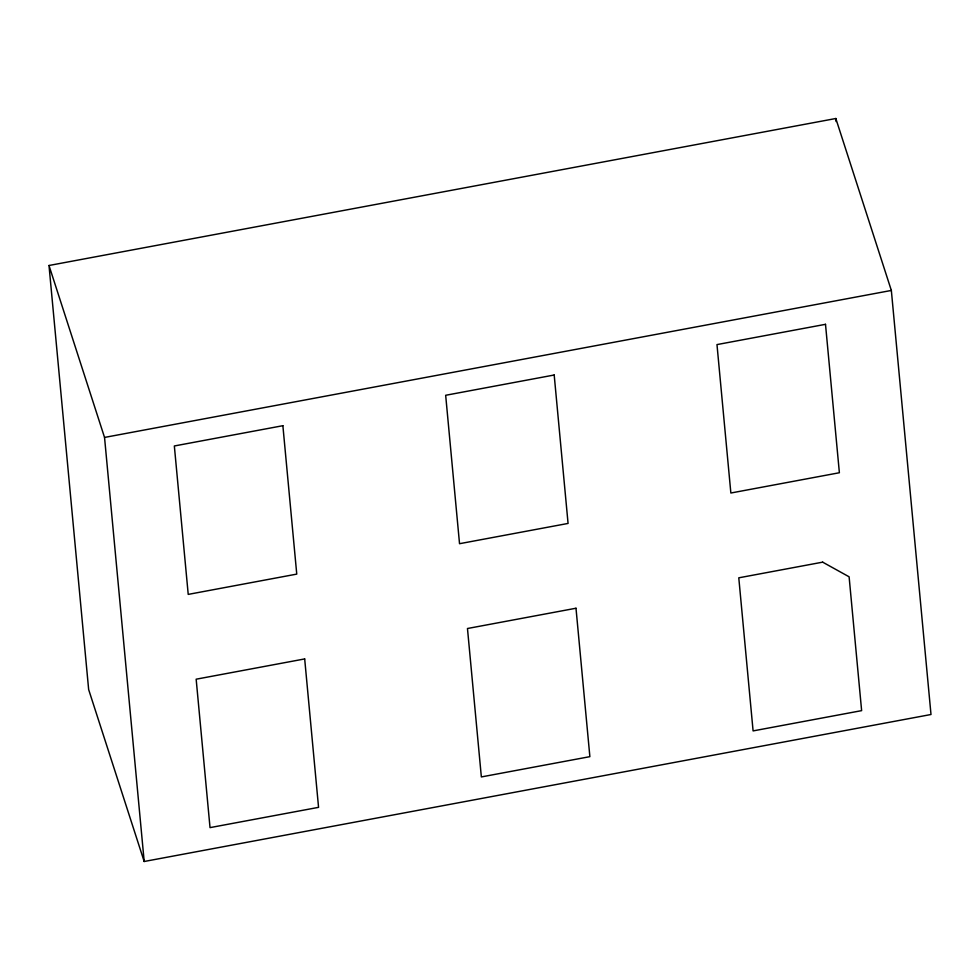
<?xml version="1.0" encoding="UTF-8"?>
<svg xmlns="http://www.w3.org/2000/svg" width="980" height="980" viewBox="0 0 980 980"><rect width="100%" height="100%" fill="white"/><g stroke="black" fill="none" stroke-linecap="round" stroke-linejoin="round"><path stroke-width="1.47" d="M49 265.494L835.817 118.507L891.347 290.447L931 714.506L144.183 861.494L88.653 689.553L49 265.494L104.542 437.435L144.183 861.494M104.542 437.435L891.347 290.447M835.817 118.507L836.099 121.545M282.877 425.7L174.342 445.974L188.221 594.395L296.756 574.109L282.877 425.7M554.19 375.009L445.667 395.283L459.534 543.704L568.069 523.43L554.19 375.009M825.503 324.319L716.98 344.593L730.86 493.014L839.382 472.74L825.503 324.319M304.682 658.928L196.159 679.201L210.026 827.622L318.561 807.348L304.682 658.928M575.995 608.237L467.472 628.511L481.352 776.932L589.874 756.658L575.995 608.237M822.673 562.153L738.785 577.82L753.093 730.909L861.628 710.635L849.109 576.804L822.673 562.153"/></g></svg>
